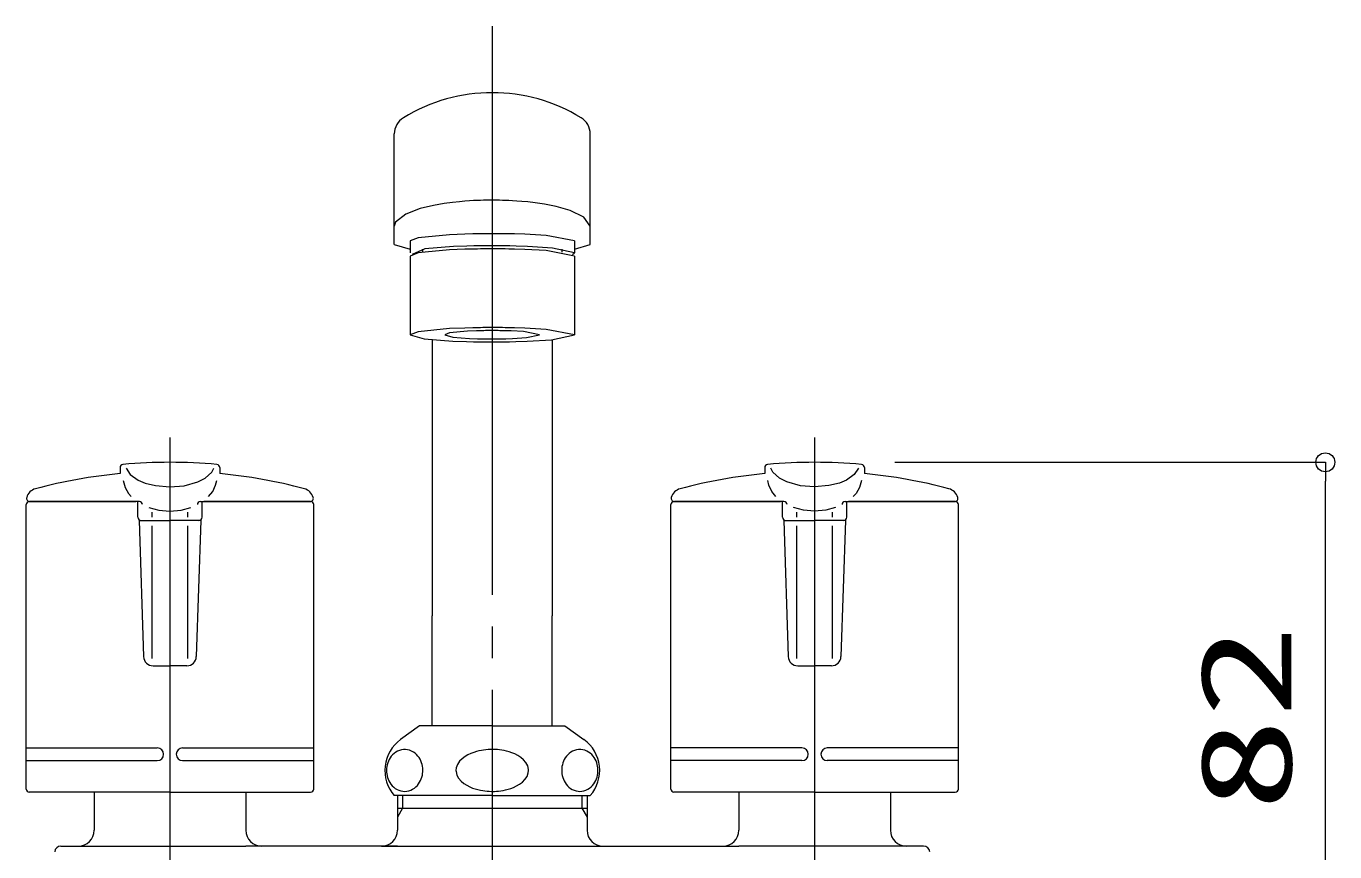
# Model space of a CAD drawing. Units: millimetres on the paper. Extents: x -305 to 305, y -152 to 152.
# Drawn here: x -126.72 to -85.31, y 76.16 to 102.29 of the extents above; entities that cross this region are included whole.
import ezdxf
from ezdxf.enums import TextEntityAlignment as Align

# ---------------------------------------------------------------- set-up
doc = ezdxf.new("R2010")
doc.units = ezdxf.units.MM
doc.linetypes.add('LONG_CHAIN', pattern=[21, 18, -1, 1, -1])
doc.layers.add('0-0_0', color=7, linetype='Continuous', lineweight=9)
doc.layers.add('0-1_VIEW0001', color=7, linetype='Continuous', lineweight=9)
doc.styles.add('ＭＳ ゴシック', font='')
doc.styles.get('ＭＳ ゴシック').set_extended_font_data('MS Gothic')

# ---------------------------------------------------------------- blocks, each defined once
blk = doc.blocks.new('DTL0001')
at = {"layer": '0-0_0', "color": 6}
blk.add_line((-165.5, 102.202), (-163, 101.467), dxfattribs=at)
blk = doc.blocks.new('DTL0002')
at = {"layer": '0-0_0', "color": 6}
blk.add_line((-136.997, 101.467), (-134.5, 102.202), dxfattribs=at)
blk = doc.blocks.new('DTL0003')
at = {"layer": '0-0_0', "color": 6}
blk.add_lwpolyline([(-137, 102.756), (-141.474, 103.611), (-144.865, 103.797), (-146.474, 103.847), (-147.375, 103.866), (-147.952, 103.875), (-148.357, 103.88), (-148.662, 103.883), (-148.903, 103.885), (-149.103, 103.886), (-149.273, 103.887), (-149.423, 103.888), (-149.559, 103.888), (-149.685, 103.889), (-149.804, 103.889), (-149.919, 103.889), (-150.033, 103.889), (-150.147, 103.889), (-150.264, 103.889), (-150.387, 103.889), (-150.518, 103.888), (-150.661, 103.888), (-150.823, 103.887), (-151.009, 103.886), (-151.231, 103.884), (-151.506, 103.881), (-151.863, 103.877), (-152.357, 103.87), (-153.095, 103.856), (-154.335, 103.824), (-156.781, 103.723), (-161.731, 103.244), (-163, 102.756)], dxfattribs=at)
blk = doc.blocks.new('DTL0004')
at = {"layer": '0-0_0', "color": 6}
blk.add_lwpolyline([(-137.311, 100.605), (-137, 100.852), (-140.463, 101.622), (-144.399, 101.874), (-146.236, 101.936), (-147.232, 101.959), (-147.856, 101.969), (-148.287, 101.975), (-148.608, 101.978), (-148.86, 101.98), (-149.066, 101.982), (-149.242, 101.983), (-149.396, 101.983), (-149.534, 101.984), (-149.661, 101.984), (-149.781, 101.984), (-149.897, 101.985), (-150.011, 101.985), (-150.124, 101.985), (-150.241, 101.984), (-150.362, 101.984), (-150.491, 101.984), (-150.632, 101.983), (-150.79, 101.982), (-150.97, 101.981), (-151.184, 101.98), (-151.447, 101.978), (-151.786, 101.974), (-152.246, 101.968), (-152.923, 101.956), (-154.032, 101.929), (-156.146, 101.85), (-160.644, 101.502), (-162.687, 100.604)], dxfattribs=at)
blk = doc.blocks.new('DTL0005')
at = {"layer": '0-0_0', "color": 6}
blk.add_lwpolyline([(-137, 100.353), (-141.474, 101.209), (-144.865, 101.394), (-146.474, 101.444), (-147.375, 101.463), (-147.952, 101.472), (-148.357, 101.477), (-148.662, 101.48), (-148.903, 101.482), (-149.103, 101.484), (-149.273, 101.485), (-149.423, 101.485), (-149.559, 101.486), (-149.685, 101.486), (-149.804, 101.486), (-149.919, 101.486), (-150.033, 101.486), (-150.147, 101.486), (-150.264, 101.486), (-150.387, 101.486), (-150.518, 101.485), (-150.661, 101.485), (-150.823, 101.484), (-151.009, 101.483), (-151.231, 101.481), (-151.506, 101.479), (-151.863, 101.475), (-152.357, 101.468), (-153.095, 101.454), (-154.335, 101.422), (-156.781, 101.32), (-161.731, 100.842), (-163, 100.353)], dxfattribs=at)
blk = doc.blocks.new('DTL0006')
at = {"layer": '0-0_0', "color": 6}
for points in [[(-137, 87.901), (-141.474, 88.756), (-144.865, 88.942), (-146.474, 88.992), (-147.375, 89.011), (-147.952, 89.02), (-148.357, 89.025), (-148.662, 89.028), (-148.903, 89.03), (-149.103, 89.031), (-149.273, 89.032), (-149.423, 89.033), (-149.559, 89.033), (-149.685, 89.034), (-149.804, 89.034), (-149.919, 89.034), (-150.033, 89.034), (-150.147, 89.034), (-150.264, 89.034), (-150.387, 89.033), (-150.518, 89.033), (-150.661, 89.033), (-150.823, 89.032), (-151.009, 89.031), (-151.231, 89.029), (-151.506, 89.026), (-151.863, 89.022), (-152.357, 89.015), (-153.095, 89.001), (-154.335, 88.969), (-156.781, 88.868), (-161.731, 88.389), (-163, 87.901), (-160.795, 87.27), (-156.226, 86.906), (-154.071, 86.825), (-152.946, 86.797), (-152.261, 86.785), (-151.796, 86.779), (-151.455, 86.775)], [(-151.455, 86.775), (-151.19, 86.773), (-150.975, 86.771), (-150.794, 86.77), (-150.636, 86.769), (-150.495, 86.769), (-150.365, 86.768), (-150.244, 86.768), (-150.127, 86.768), (-150.014, 86.768), (-149.9, 86.768), (-149.785, 86.768), (-149.665, 86.768), (-149.537, 86.769), (-149.399, 86.769), (-149.246, 86.77), (-149.071, 86.771), (-148.866, 86.772), (-148.615, 86.774), (-148.297, 86.778), (-147.869, 86.783), (-147.252, 86.794), (-146.27, 86.816), (-144.466, 86.876), (-140.606, 87.118), (-137, 87.901)]]:
    blk.add_lwpolyline(points, dxfattribs=at)
blk = doc.blocks.new('DTL0007')
at = {"layer": '0-0_0', "color": 6}
for points in [[(-165.77, 21.442), (-165.976, 21.206), (-166.156, 20.955), (-166.31, 20.692), (-166.438, 20.421), (-166.542, 20.144), (-166.622, 19.862), (-166.68, 19.577), (-166.715, 19.291), (-166.728, 19.004), (-166.72, 18.717), (-166.691, 18.43), (-166.639, 18.145), (-166.564, 17.863), (-166.466, 17.584), (-166.344, 17.311), (-166.197, 17.046), (-166.023, 16.792), (-165.823, 16.552), (-165.597, 16.33), (-165.344, 16.132), (-165.068, 15.962), (-164.771, 15.825), (-164.457, 15.725), (-164.131, 15.667), (-163.856, 15.652)], [(-163.856, 15.652), (-163.526, 15.674), (-163.201, 15.739), (-162.89, 15.845), (-162.596, 15.988), (-162.324, 16.163), (-162.076, 16.366), (-161.853, 16.591), (-161.658, 16.834), (-161.489, 17.09), (-161.346, 17.357), (-161.228, 17.631), (-161.134, 17.91), (-161.063, 18.193), (-161.015, 18.479), (-160.989, 18.765), (-160.985, 19.052), (-161.002, 19.339), (-161.04, 19.625), (-161.102, 19.91), (-161.186, 20.191), (-161.294, 20.467), (-161.426, 20.737), (-161.584, 20.998), (-161.769, 21.247), (-161.98, 21.48), (-162.217, 21.692), (-162.48, 21.88), (-162.765, 22.037), (-163.07, 22.159), (-163.39, 22.241), (-163.718, 22.281), (-163.856, 22.285), (-164.05, 22.278), (-164.377, 22.23), (-164.695, 22.141), (-164.996, 22.013), (-165.278, 21.85), (-165.536, 21.658), (-165.77, 21.442)]]:
    blk.add_lwpolyline(points, dxfattribs=at)
blk = doc.blocks.new('DTL0008')
at = {"layer": '0-0_0', "color": 6}
blk.add_lwpolyline([(-150, 22.285), (-150.332, 22.279), (-150.667, 22.262), (-151.009, 22.233), (-151.362, 22.19), (-151.727, 22.131), (-152.11, 22.053), (-152.512, 21.951), (-152.935, 21.819), (-153.379, 21.65), (-153.84, 21.434), (-154.309, 21.162), (-154.764, 20.821), (-155.177, 20.406), (-155.504, 19.918), (-155.702, 19.373), (-155.744, 18.968), (-155.737, 18.801), (-155.604, 18.24), (-155.326, 17.726), (-154.943, 17.279), (-154.501, 16.908), (-154.035, 16.608), (-153.569, 16.37), (-153.117, 16.183), (-152.685, 16.037), (-152.274, 15.923), (-151.884, 15.836), (-151.512, 15.769), (-151.154, 15.72), (-150.808, 15.686), (-150.47, 15.664), (-150.137, 15.654), (-149.999, 15.653)], dxfattribs=at)
blk = doc.blocks.new('DTL0009')
at = {"layer": '0-0_0', "color": 6}
blk.add_lwpolyline([(-149.999, 15.653), (-149.667, 15.658), (-149.332, 15.675), (-148.99, 15.704), (-148.637, 15.747), (-148.272, 15.806), (-147.889, 15.884), (-147.488, 15.986), (-147.064, 16.118), (-146.62, 16.287), (-146.159, 16.503), (-145.69, 16.775), (-145.235, 17.116), (-144.822, 17.531), (-144.495, 18.019), (-144.297, 18.564), (-144.255, 18.969), (-144.262, 19.136), (-144.395, 19.697), (-144.673, 20.211), (-145.056, 20.658), (-145.498, 21.029), (-145.964, 21.329), (-146.43, 21.567), (-146.882, 21.754), (-147.314, 21.9), (-147.725, 22.014), (-148.115, 22.101), (-148.487, 22.168), (-148.845, 22.217), (-149.191, 22.252), (-149.528, 22.273), (-149.862, 22.284), (-149.999, 22.285)], dxfattribs=at)
blk = doc.blocks.new('DTL0010')
at = {"layer": '0-0_0', "color": 6}
for points in [[(-138.056, 21.442), (-138.263, 21.206), (-138.443, 20.955), (-138.597, 20.692), (-138.725, 20.421), (-138.829, 20.144), (-138.909, 19.862), (-138.967, 19.577), (-139.002, 19.291), (-139.015, 19.004), (-139.007, 18.717), (-138.977, 18.43), (-138.926, 18.145), (-138.851, 17.863), (-138.753, 17.584), (-138.631, 17.311), (-138.484, 17.046), (-138.31, 16.792), (-138.11, 16.552), (-137.883, 16.33), (-137.631, 16.132), (-137.355, 15.962), (-137.058, 15.825), (-136.744, 15.725), (-136.418, 15.667), (-136.143, 15.652)], [(-136.143, 15.652), (-135.812, 15.674), (-135.488, 15.739), (-135.177, 15.845), (-134.883, 15.988), (-134.61, 16.163), (-134.362, 16.366), (-134.14, 16.591), (-133.945, 16.834), (-133.776, 17.09), (-133.632, 17.357), (-133.514, 17.631), (-133.421, 17.91), (-133.35, 18.193), (-133.302, 18.479), (-133.276, 18.765), (-133.271, 19.052), (-133.288, 19.339), (-133.327, 19.625), (-133.388, 19.91), (-133.473, 20.191), (-133.58, 20.467), (-133.713, 20.737), (-133.871, 20.998), (-134.056, 21.247), (-134.267, 21.48), (-134.504, 21.692), (-134.767, 21.88), (-135.052, 22.037), (-135.357, 22.159), (-135.676, 22.241), (-136.005, 22.281), (-136.143, 22.285), (-136.336, 22.278), (-136.664, 22.23), (-136.981, 22.141), (-137.283, 22.013), (-137.565, 21.85), (-137.823, 21.658), (-138.056, 21.442)]]:
    blk.add_lwpolyline(points, dxfattribs=at)
blk = doc.blocks.new('_ORIGIN')
at = {"layer": '0-0_0'}
blk.add_line((0, 0), (-1, 0), dxfattribs=at)
blk.add_circle((0, 0), 0.5, dxfattribs=at)

msp = doc.modelspace()

# ---------------------------------------------------------------- linework, layer by layer
at = {"layer": '0-1_VIEW0001', "linetype": 'LONG_CHAIN'}
for p, q in [((-111.969, 102.288), (-111.969, 71.067)), ((-111.969, 102.288), (-111.969, 71.067)), ((-122.169, 89.273), (-122.169, 58.875)), ((-122.169, 89.272), (-122.169, 58.874)), ((-101.769, 89.273), (-101.769, 58.875)), ((-101.769, 89.272), (-101.769, 58.874))]:
    msp.add_line(p, q, dxfattribs=at)
at = {"layer": '0-1_VIEW0001'}
for p, q in [((-115.069, 95.382), (-115.069, 98.878)), ((-108.869, 95.382), (-108.869, 98.878)), ((-114.246, 96.515), (-114.703, 96.343)), ((-113.829, 96.615), (-114.246, 96.515)), ((-113.492, 96.674), (-113.829, 96.615)), ((-113.226, 96.71), (-113.492, 96.674)), ((-113.011, 96.733), (-113.226, 96.71)), ((-112.836, 96.748), (-113.011, 96.733)), ((-112.688, 96.758), (-112.836, 96.748)), ((-112.56, 96.766), (-112.688, 96.758)), ((-112.447, 96.771), (-112.56, 96.766)), ((-112.345, 96.775), (-112.447, 96.771)), ((-112.25, 96.777), (-112.345, 96.775)), ((-112.161, 96.779), (-112.25, 96.777)), ((-112.076, 96.78), (-112.161, 96.779)), ((-111.993, 96.781), (-112.076, 96.78)), ((-111.91, 96.781), (-111.993, 96.781)), ((-111.826, 96.78), (-111.91, 96.781)), ((-111.74, 96.778), (-111.826, 96.78)), ((-111.649, 96.776), (-111.74, 96.778)), ((-111.552, 96.773), (-111.649, 96.776)), ((-111.446, 96.769), (-111.552, 96.773)), ((-111.327, 96.763), (-111.446, 96.769)), ((-111.191, 96.754), (-111.327, 96.763)), ((-111.033, 96.742), (-111.191, 96.754)), ((-110.843, 96.724), (-111.033, 96.742)), ((-110.609, 96.697), (-110.843, 96.724)), ((-110.315, 96.653), (-110.609, 96.697)), ((-109.944, 96.58), (-110.315, 96.653)), ((-109.501, 96.454), (-109.944, 96.58)), ((-115.032, 96.081), (-115.069, 95.954)), ((-114.703, 96.343), (-115.032, 96.081)), ((-109.067, 96.245), (-109.501, 96.454)), ((-108.869, 95.954), (-109.067, 96.245)), ((-114.569, 95.493), (-114.569, 95.112)), ((-109.369, 95.493), (-109.369, 95.112)), ((-114.569, 95.013), (-114.569, 92.522)), ((-114.169, 95.133), (-114.169, 95.233)), ((-109.769, 95.233), (-109.769, 95.133)), ((-109.369, 95.013), (-109.369, 92.522)), ((-113.869, 92.368), (-113.869, 83.63)), ((-113.323, 92.579), (-113.469, 92.522)), ((-113.469, 92.522), (-113.215, 92.449)), ((-112.751, 92.634), (-113.323, 92.579)), ((-113.215, 92.449), (-112.687, 92.407)), ((-112.469, 92.645), (-112.751, 92.634)), ((-112.687, 92.407), (-112.439, 92.398)), ((-112.326, 92.649), (-112.469, 92.645)), ((-112.439, 92.398), (-112.309, 92.395)), ((-112.241, 92.651), (-112.326, 92.649)), ((-112.309, 92.395), (-112.23, 92.393)), ((-112.184, 92.652), (-112.241, 92.651)), ((-112.23, 92.393), (-112.176, 92.393)), ((-112.143, 92.652), (-112.184, 92.652)), ((-112.176, 92.393), (-112.137, 92.392)), ((-112.111, 92.652), (-112.143, 92.652)), ((-112.137, 92.392), (-112.106, 92.392)), ((-112.085, 92.653), (-112.111, 92.652)), ((-112.106, 92.392), (-112.082, 92.392)), ((-112.064, 92.653), (-112.085, 92.653)), ((-112.082, 92.392), (-112.061, 92.392)), ((-112.045, 92.653), (-112.064, 92.653)), ((-112.061, 92.392), (-112.042, 92.392)), ((-112.029, 92.653), (-112.045, 92.653)), ((-112.042, 92.392), (-112.026, 92.392)), ((-112.014, 92.653), (-112.029, 92.653)), ((-112.026, 92.392), (-112.011, 92.392)), ((-111.999, 92.653), (-112.014, 92.653)), ((-112.011, 92.392), (-111.997, 92.391)), ((-111.986, 92.653), (-111.999, 92.653)), ((-111.997, 92.391), (-111.984, 92.391)), ((-111.973, 92.653), (-111.986, 92.653)), ((-111.984, 92.391), (-111.971, 92.391)), ((-111.96, 92.653), (-111.973, 92.653)), ((-111.971, 92.391), (-111.957, 92.391)), ((-111.946, 92.653), (-111.96, 92.653)), ((-111.957, 92.391), (-111.944, 92.391)), ((-111.933, 92.653), (-111.946, 92.653)), ((-111.944, 92.391), (-111.93, 92.392)), ((-111.918, 92.653), (-111.933, 92.653)), ((-111.93, 92.392), (-111.916, 92.392)), ((-111.902, 92.653), (-111.918, 92.653)), ((-111.916, 92.392), (-111.9, 92.392)), ((-111.885, 92.653), (-111.902, 92.653)), ((-111.9, 92.392), (-111.882, 92.392)), ((-111.865, 92.653), (-111.885, 92.653)), ((-111.882, 92.392), (-111.862, 92.392)), ((-111.842, 92.652), (-111.865, 92.653)), ((-111.862, 92.392), (-111.838, 92.392)), ((-111.815, 92.652), (-111.842, 92.652)), ((-111.838, 92.392), (-111.809, 92.392)), ((-111.779, 92.652), (-111.815, 92.652)), ((-111.809, 92.392), (-111.772, 92.393)), ((-111.733, 92.651), (-111.779, 92.652)), ((-111.772, 92.393), (-111.723, 92.393)), ((-111.666, 92.65), (-111.733, 92.651)), ((-111.723, 92.393), (-111.652, 92.394)), ((-111.562, 92.648), (-111.666, 92.65)), ((-111.652, 92.394), (-111.539, 92.397)), ((-111.376, 92.642), (-111.562, 92.648)), ((-111.539, 92.397), (-111.33, 92.404)), ((-110.985, 92.621), (-111.376, 92.642)), ((-111.33, 92.404), (-110.885, 92.432)), ((-110.469, 92.522), (-110.985, 92.621)), ((-110.885, 92.432), (-110.469, 92.522)), ((-110.069, 92.368), (-110.069, 83.63)), ((-123.747, 88.32), (-123.747, 88.131)), ((-120.591, 88.32), (-120.591, 88.131)), ((-103.347, 88.32), (-103.347, 88.131)), ((-100.191, 88.32), (-100.191, 88.131)), ((-99.229, 88.486), (-85.605, 88.486)), ((-85.605, 72.742), (-85.605, 87.886)), ((-126.719, 78.146), (-126.719, 87.146)), ((-126.619, 87.246), (-123.245, 87.246)), ((-123.137, 87.246), (-126.607, 87.246)), ((-123.185, 86.746), (-123.185, 87.246)), ((-121.201, 87.246), (-117.731, 87.246)), ((-121.153, 86.746), (-121.153, 87.246)), ((-117.719, 87.246), (-121.093, 87.246)), ((-117.619, 78.146), (-117.619, 87.146)), ((-106.319, 78.146), (-106.319, 87.146)), ((-106.219, 87.246), (-102.845, 87.246)), ((-102.737, 87.246), (-106.207, 87.246)), ((-102.785, 86.746), (-102.785, 87.246)), ((-100.801, 87.246), (-97.331, 87.246)), ((-100.753, 86.746), (-100.753, 87.246)), ((-97.319, 87.246), (-100.693, 87.246)), ((-97.219, 78.146), (-97.219, 87.146)), ((-123.145, 86.646), (-122.169, 86.646)), ((-123.085, 86.646), (-122.169, 86.646)), ((-122.734, 86.755), (-122.734, 86.907)), ((-121.253, 86.646), (-122.169, 86.646)), ((-121.604, 86.755), (-121.604, 86.907)), ((-121.193, 86.646), (-121.335, 82.337)), ((-102.745, 86.646), (-102.603, 82.337)), ((-102.685, 86.646), (-101.769, 86.646)), ((-102.334, 86.755), (-102.334, 86.907)), ((-100.793, 86.646), (-101.769, 86.646)), ((-100.853, 86.646), (-101.769, 86.646)), ((-101.204, 86.755), (-101.204, 86.907)), ((-122.734, 82.282), (-122.734, 86.472)), ((-121.604, 82.282), (-121.604, 86.472)), ((-102.334, 82.282), (-102.334, 86.472)), ((-101.204, 82.282), (-101.204, 86.472)), ((-113.869, 80.142), (-113.869, 83.63)), ((-110.069, 80.142), (-110.069, 83.63)), ((-122.704, 82.046), (-122.169, 82.046)), ((-121.635, 82.046), (-122.169, 82.046)), ((-102.304, 82.046), (-101.769, 82.046)), ((-101.235, 82.046), (-101.769, 82.046)), ((-114.269, 80.142), (-114.87, 79.71)), ((-111.969, 80.142), (-114.269, 80.142)), ((-111.969, 80.142), (-109.669, 80.142)), ((-109.669, 80.142), (-109.068, 79.71)), ((-126.719, 79.446), (-122.569, 79.446)), ((-121.769, 79.446), (-117.619, 79.446)), ((-102.169, 79.446), (-106.319, 79.446)), ((-97.219, 79.446), (-101.369, 79.446)), ((-126.719, 79.046), (-122.569, 79.046)), ((-121.769, 79.046), (-117.619, 79.046)), ((-102.169, 79.046), (-106.319, 79.046)), ((-97.219, 79.046), (-101.369, 79.046)), ((-122.169, 78.046), (-126.619, 78.046)), ((-124.569, 78.046), (-124.569, 76.842)), ((-122.169, 78.046), (-117.719, 78.046)), ((-119.769, 78.046), (-119.769, 76.842)), ((-111.969, 77.942), (-115.069, 77.942)), ((-114.969, 77.942), (-114.969, 76.842)), ((-114.806, 77.942), (-114.806, 77.542)), ((-111.969, 77.942), (-108.869, 77.942)), ((-108.969, 77.942), (-108.969, 76.842)), ((-101.769, 78.046), (-106.219, 78.046)), ((-104.169, 78.046), (-104.169, 76.842)), ((-101.769, 78.046), (-97.319, 78.046)), ((-99.369, 78.046), (-99.369, 76.842)), ((-114.806, 77.542), (-114.969, 77.26)), ((-114.969, 77.542), (-108.969, 77.542)), ((-114.969, 76.342), (-119.769, 76.342)), ((-115.469, 76.342), (-108.969, 76.342)), ((-113.869, 76.342), (-110.069, 76.342)), ((-108.969, 76.342), (-104.169, 76.342))]:
    msp.add_line(p, q, dxfattribs=at)
for points in [[(-123.558, 88.296), (-123.427, 88.1), (-123.178, 87.924), (-122.957, 87.831), (-122.624, 87.747), (-122.169, 87.709)], [(-122.169, 87.709), (-121.722, 87.746), (-121.291, 87.864), (-121.055, 87.985), (-120.843, 88.179), (-120.78, 88.296)], [(-101.769, 87.709), (-102.216, 87.746), (-102.647, 87.864), (-102.883, 87.985), (-103.095, 88.179), (-103.158, 88.296)], [(-100.38, 88.296), (-100.511, 88.1), (-100.76, 87.924), (-100.981, 87.831), (-101.314, 87.747), (-101.769, 87.709)], [(-123.652, 87.909), (-123.589, 87.693), (-123.483, 87.502), (-123.393, 87.399)], [(-120.945, 87.399), (-120.816, 87.561), (-120.723, 87.764), (-120.686, 87.909)], [(-102.993, 87.399), (-103.122, 87.561), (-103.215, 87.764), (-103.252, 87.909)], [(-100.286, 87.909), (-100.349, 87.693), (-100.455, 87.502), (-100.545, 87.399)], [(-122.835, 87.052), (-122.523, 86.97), (-122.169, 86.944)], [(-122.169, 86.944), (-121.815, 86.97), (-121.503, 87.052)], [(-101.769, 86.944), (-102.123, 86.97), (-102.435, 87.052)], [(-101.103, 87.052), (-101.415, 86.97), (-101.769, 86.944)], [(-123.145, 86.666), (-123.145, 86.646), (-123.003, 82.337)], [(-121.193, 86.666), (-121.193, 86.646), (-122.169, 86.646)], [(-102.745, 86.666), (-102.745, 86.646), (-101.769, 86.646)], [(-100.793, 86.666), (-100.793, 86.646), (-100.935, 82.337)], [(-109.132, 77.942), (-109.132, 77.542), (-108.969, 77.26)], [(-125.618, 76.342), (-124.569, 76.342), (-119.769, 76.342)], [(-98.32, 76.342), (-99.369, 76.342), (-104.169, 76.342)]]:
    msp.add_lwpolyline(points, dxfattribs=at)
for centre, radius, start, end in [((-111.969, 94.781), 5.4, 58.613, 121.389), ((-114.469, 98.878), 0.6, 121.389, 180), ((-109.469, 98.878), 0.6, 0, 58.613), ((-123.647, 88.32), 0.1, 95.1699, 180), ((-122.169, 71.986), 16.5, 90, 95.1699), ((-122.169, 71.986), 16.5, 84.8301, 90), ((-120.691, 88.32), 0.1, 0, 84.8301), ((-103.247, 88.32), 0.1, 95.1699, 180), ((-101.769, 71.986), 16.5, 90, 95.1699), ((-101.769, 71.986), 16.5, 84.8301, 90), ((-100.291, 88.32), 0.1, 0, 84.8301), ((-122.169, 71.706), 16.5, 95.4872, 104.9374), ((-122.169, 71.706), 16.5, 75.0626, 84.5128), ((-101.769, 71.706), 16.5, 95.4872, 104.9374), ((-101.769, 71.706), 16.5, 75.0626, 84.5128), ((-126.319, 87.262), 0.4, 104.9374, 163.7293), ((-118.019, 87.262), 0.4, 16.2707, 75.0626), ((-105.919, 87.262), 0.4, 104.9374, 163.7293), ((-97.619, 87.262), 0.4, 16.2707, 75.0626), ((-126.619, 87.146), 0.1, 90, 180), ((-126.607, 87.346), 0.1, 163.7293, 270), ((-123.137, 87.146), 0.1, 0, 90), ((-121.201, 87.146), 0.1, 90, 180), ((-117.731, 87.346), 0.1, 270, 16.2707), ((-117.719, 87.146), 0.1, 0, 90), ((-106.219, 87.146), 0.1, 90, 180), ((-106.207, 87.346), 0.1, 163.7293, 270), ((-102.737, 87.146), 0.1, 0, 90), ((-100.801, 87.146), 0.1, 90, 180), ((-97.331, 87.346), 0.1, 270, 16.2707), ((-97.319, 87.146), 0.1, 0, 90), ((-123.085, 86.746), 0.1, 180, 270), ((-121.253, 86.746), 0.1, 270, 0), ((-102.685, 86.746), 0.1, 180, 270), ((-100.853, 86.746), 0.1, 270, 0), ((-122.704, 82.346), 0.3, 181.8774, 270), ((-121.635, 82.346), 0.3, 270, 358.1226), ((-102.304, 82.346), 0.3, 181.8774, 270), ((-101.235, 82.346), 0.3, 270, 358.1226), ((-114.169, 78.736), 1.2, 125.724, 221.415), ((-109.769, 78.736), 1.2, 318.586, 54.276), ((-122.569, 79.246), 0.2, 0, 90), ((-122.569, 79.246), 0.2, 270, 0), ((-121.769, 79.246), 0.2, 90, 180), ((-121.769, 79.246), 0.2, 180, 270), ((-102.169, 79.246), 0.2, 0, 90), ((-102.169, 79.246), 0.2, 270, 0), ((-101.369, 79.246), 0.2, 90, 180), ((-101.369, 79.246), 0.2, 180, 270), ((-126.619, 78.146), 0.1, 180, 270), ((-117.719, 78.146), 0.1, 270, 0), ((-106.219, 78.146), 0.1, 180, 270), ((-97.319, 78.146), 0.1, 270, 0), ((-125.069, 76.842), 0.5, 270, 359.998), ((-119.269, 76.842), 0.5, 180, 270), ((-115.469, 76.842), 0.5, 270, 0), ((-108.469, 76.842), 0.5, 180.002, 270), ((-104.669, 76.842), 0.5, 270, 0), ((-98.869, 76.842), 0.5, 180.002, 270), ((-125.618, 76.142), 0.2, 90, 175), ((-98.32, 76.142), 0.2, 5, 90)]:
    msp.add_arc(centre, radius, start, end, dxfattribs=at)

# ---------------------------------------------------------------- block references
at = {"layer": '0-1_VIEW0001', "xscale": 0.2, "yscale": 0.2}
for name in ['DTL0003', 'DTL0001', 'DTL0004', 'DTL0002', 'DTL0005', 'DTL0006', 'DTL0007', 'DTL0008', 'DTL0009', 'DTL0010']:
    msp.add_blockref(name, (-81.969, 74.942), dxfattribs=at)
at = {"layer": '0-1_VIEW0001', "xscale": 0.6, "yscale": 0.6, "rotation": 90}
msp.add_blockref('_ORIGIN', (-85.605, 88.486), dxfattribs=at)

# ---------------------------------------------------------------- texts
at = {"layer": '0-1_VIEW0001', "style": 'ＭＳ ゴシック', "width": 1.5}
msp.add_text('82', height=2.889, rotation=90, dxfattribs=at).set_placement((-85.813, 77.443), align=Align.BOTTOM_LEFT)

doc.saveas('drawing.dxf')
